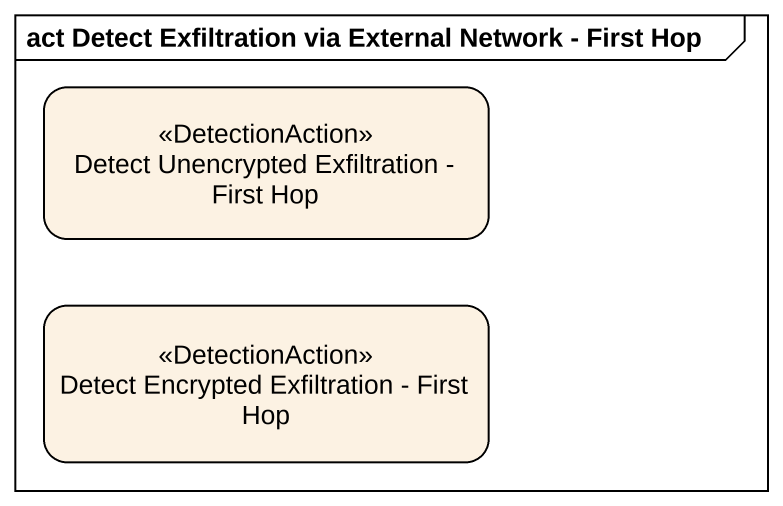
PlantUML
@startuml
mainframe act Detect Exfiltration via External Network - First Hop
hide empty description
state "Detect Unencrypted Exfiltration - First Hop" as Detect_Unencrypted <<DetectionAction>>
state "Detect Encrypted Exfiltration - First Hop" as Detect_Encrypted <<DetectionAction>>
@enduml
